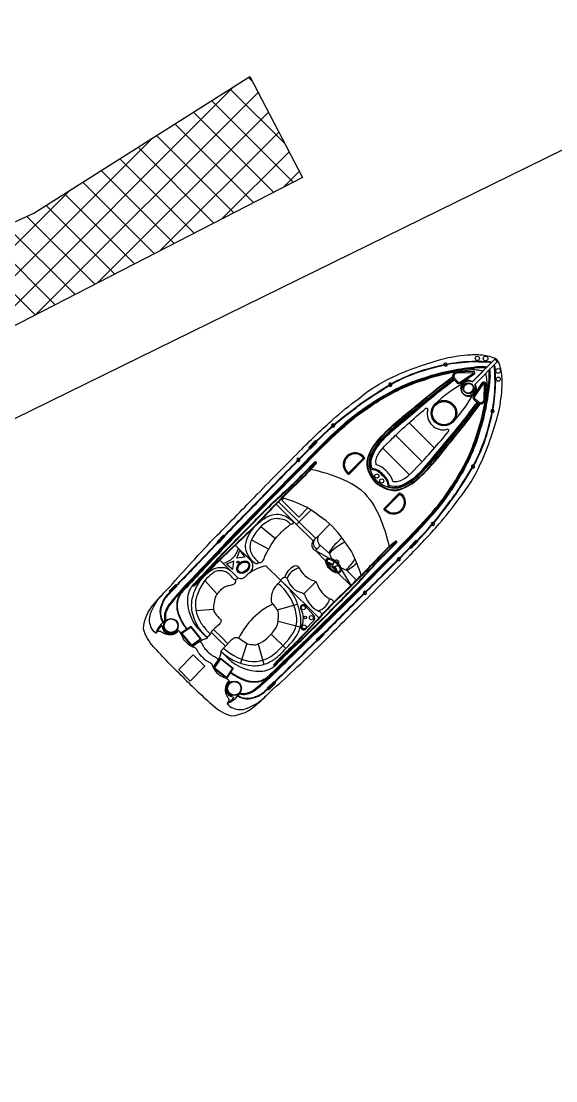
# Model space of a CAD drawing. Header units: metres. Extents: x 268124 to 271097, y 2138069 to 2140457.
# Drawn here: x 270573 to 270652.8, y 2138264.2 to 2138422.5 of the extents above; entities that cross this region are included whole.
import ezdxf

# ---------------------------------------------------------------- set-up
doc = ezdxf.new("R2010")
doc.units = ezdxf.units.M
doc.layers.add('PORT', color=5, linetype='Continuous')
doc.layers.add('village', color=3, linetype='Continuous')

msp = doc.modelspace()

# ---------------------------------------------------------------- linework, layer by layer
at = {"color": 32, "true_color": 0xcd6928}
for p, q in [((270632.82, 2138360.59), (270630.91, 2138362.49)), ((270630.9, 2138358.65), (270628.9, 2138360.63)), ((270632.82, 2138360.59), (270634.73, 2138358.7)), ((270628.98, 2138356.71), (270626.98, 2138358.7)), ((270630.9, 2138358.65), (270632.9, 2138356.68)), ((270628.98, 2138356.71), (270630.99, 2138354.73)), ((270614.12, 2138347.3), (270611.06, 2138350.33)), ((270614.49, 2138347.66), (270611.42, 2138350.69)), ((270608.78, 2138346.99), (270610.99, 2138345.2)), ((270607.4, 2138345.02), (270609.96, 2138343.63)), ((270617.68, 2138344.16), (270616.93, 2138343.4)), ((270616.93, 2138343.4), (270618.5, 2138341.84)), ((270616.93, 2138343.4), (270618.99, 2138342.28)), ((270619.55, 2138341.34), (270618.69, 2138341.73)), ((270619.48, 2138341.2), (270618.73, 2138341.55)), ((270618.86, 2138341.48), (270619.98, 2138340.38)), ((270619.68, 2138341), (270620.05, 2138340.22)), ((270619.82, 2138341.06), (270620.24, 2138340.19)), ((270620.34, 2138340.03), (270622.22, 2138338.16)), ((270620.76, 2138340.64), (270622.22, 2138338.16)), ((270600.41, 2138338.92), (270602.24, 2138336.89)), ((270612.36, 2138338.38), (270617.46, 2138333.34)), ((270615.21, 2138336.94), (270616.99, 2138338.73)), ((270611.21, 2138334.56), (270614.28, 2138335.38)), ((270599.1, 2138334.42), (270601.72, 2138334.66)), ((270611.38, 2138332.87), (270614.67, 2138332.02)), ((270594.33, 2138331.82), (270594.26, 2138331.79)), ((270601.38, 2138331.2), (270602.58, 2138330.02)), ((270601.72, 2138331.6), (270602.94, 2138330.39)), ((270610.34, 2138330.93), (270612.53, 2138328.79)), ((270603.5, 2138329.11), (270602.58, 2138330.02)), ((270603.86, 2138329.48), (270602.94, 2138330.39)), ((270606.67, 2138329.52), (270605.73, 2138326.56)), ((270608.36, 2138329.43), (270609.25, 2138326.4)), ((270604.47, 2138321.79), (270604.44, 2138321.71))]:
    msp.add_line(p, q, dxfattribs=at)
for points in [[(270597.13, 2138324.51, -0.01736), (270592.77, 2138329.03, -0.12634), (270591.26, 2138331.72, -0.172899), (270592.89, 2138335.48, -0.013884), (270595.19, 2138337.99, -0.008973), (270598.45, 2138341.61, -0.01509), (270602.26, 2138345.68, 0.002245), (270608.25, 2138351.82, -0.003342), (270614.94, 2138358.61, -0.016984), (270619.56, 2138363.01, -0.024546), (270623.3, 2138366.04, -0.067942), (270628.52, 2138369.34, -0.033948), (270632.48, 2138370.94, -0.022001), (270636.27, 2138372.12, -0.042872), (270640.12, 2138372.67, -0.059514), (270642.37, 2138372.54, -0.046364), (270643.45, 2138372.27, -0.104882), (270644.04, 2138371.93, -0.104882)], [(270597.13, 2138324.51, 0.01736), (270601.7, 2138320.2, 0.12634), (270604.41, 2138318.71, 0.172899), (270608.15, 2138320.39, 0.013884), (270610.64, 2138322.72, 0.008973), (270614.22, 2138326.02, 0.01509), (270618.24, 2138329.87, -0.002245), (270624.32, 2138335.93, 0.003342), (270631.03, 2138342.69, 0.016984), (270635.38, 2138347.36, 0.024546), (270638.37, 2138351.14, 0.067942), (270641.61, 2138356.39, 0.033948), (270643.17, 2138360.37, 0.022001), (270644.31, 2138364.17, 0.042872), (270644.82, 2138368.02, 0.059514), (270644.66, 2138370.27, 0.046364), (270644.38, 2138371.35, 0.104882), (270644.04, 2138371.93, 0.104882)], [(270599.19, 2138341.36, 0.006425), (270602.83, 2138345.14, 0.002217), (270608.81, 2138351.28, -0.003368), (270615.53, 2138358.14, -0.024633), (270619.86, 2138362.37, -0.015037), (270623, 2138364.84, -0.025439), (270624.82, 2138366.14, -0.013843), (270628.75, 2138368.6, -0.040266), (270632.76, 2138370.29, -0.016729), (270636.7, 2138371.32, -0.029739), (270640.82, 2138371.72, 0.01525), (270642.77, 2138371.66, -0.132389), (270643.12, 2138371.58, -0.028442), (270643.25, 2138371.52, -0.028442)], [(270599.24, 2138341.31, 0.006424), (270602.89, 2138345.09, 0.002217), (270608.87, 2138351.22, -0.003368), (270615.58, 2138358.09, -0.024633), (270619.91, 2138362.31, -0.015038), (270623.05, 2138364.78, -0.025461), (270624.86, 2138366.08, -0.013839), (270628.79, 2138368.54, -0.040238), (270632.79, 2138370.22, -0.016715), (270636.71, 2138371.25, -0.029693), (270640.82, 2138371.65, 0.015234), (270642.77, 2138371.58, -0.134036), (270643.09, 2138371.52, -0.024879), (270643.19, 2138371.46, -0.024879)], [(270613.91, 2138326.8, -0.006424), (270617.65, 2138330.49, -0.002217), (270623.71, 2138336.54, 0.003368), (270630.51, 2138343.33, 0.024633), (270634.68, 2138347.7, 0.015038), (270637.12, 2138350.87, 0.025461), (270638.39, 2138352.69, 0.013839), (270640.81, 2138356.65, 0.040238), (270642.44, 2138360.67, 0.016715), (270643.43, 2138364.6, 0.029693), (270643.78, 2138368.72, -0.015234), (270643.7, 2138370.67, 0.134036), (270643.63, 2138370.98, 0.024879), (270643.57, 2138371.08, 0.024879)], [(270613.96, 2138326.75, -0.006425), (270617.7, 2138330.43, -0.002217), (270623.77, 2138336.49, 0.003368), (270630.56, 2138343.27, 0.024633), (270634.74, 2138347.65, 0.015037), (270637.18, 2138350.82, 0.025439), (270638.45, 2138352.65, 0.013843), (270640.87, 2138356.61, 0.040266), (270642.52, 2138360.64, 0.016729), (270643.5, 2138364.59, 0.029739), (270643.86, 2138368.72, -0.01525), (270643.78, 2138370.67, 0.132389), (270643.7, 2138371.01, 0.028442), (270643.63, 2138371.14, 0.028442)], [(270620.78, 2138361.93, -0.031596), (270623.51, 2138364.18, -0.004928), (270625.45, 2138365.51, -0.02844), (270629, 2138367.56, -0.042875), (270632.82, 2138369.1, -0.035347), (270636.78, 2138370.22, -0.024093), (270640.56, 2138370.82, -0.079837), (270642.61, 2138370.87)], [(270620.83, 2138361.87, -0.031592), (270623.56, 2138364.11, -0.004926), (270625.49, 2138365.45, -0.028436), (270629.03, 2138367.49, -0.042895), (270632.85, 2138369.03, -0.035363), (270636.8, 2138370.15, -0.024111), (270640.57, 2138370.74, -0.077658), (270642.54, 2138370.8, -0.077658)], [(270620.89, 2138361.82, -0.031588), (270623.6, 2138364.05, -0.004924), (270625.53, 2138365.39, -0.028433), (270629.07, 2138367.42, -0.042917), (270632.87, 2138368.96, -0.035379), (270636.82, 2138370.07, -0.02413), (270640.58, 2138370.66, -0.075408), (270642.47, 2138370.73, -0.075408)], [(270620.99, 2138361.71, -0.031581), (270623.69, 2138363.93, -0.00492), (270625.62, 2138365.26, -0.028426), (270629.14, 2138367.29, -0.042959), (270632.92, 2138368.81, -0.035411), (270636.85, 2138369.92, -0.028829), (270640.01, 2138370.42, -0.092336), (270641.96, 2138370.22, -0.080328)], [(270634.18, 2138348.67, 0.031588), (270636.38, 2138351.41, 0.004924), (270637.69, 2138353.36, 0.028433), (270639.69, 2138356.92, 0.042917), (270641.18, 2138360.74, 0.035379), (270642.26, 2138364.69, 0.02413), (270642.81, 2138368.47, 0.075408), (270642.85, 2138370.36, 0.075408)], [(270634.23, 2138348.62, 0.031592), (270636.44, 2138351.37, 0.004926), (270637.76, 2138353.32, 0.028436), (270639.76, 2138356.88, 0.042895), (270641.25, 2138360.71, 0.035363), (270642.33, 2138364.68, 0.024111), (270642.88, 2138368.46, 0.077658), (270642.92, 2138370.43, 0.077658)], [(270634.29, 2138348.57, 0.031596), (270636.51, 2138351.33, 0.004928), (270637.82, 2138353.28, 0.02844), (270639.83, 2138356.85, 0.042875), (270641.33, 2138360.69, 0.035347), (270642.41, 2138364.66, 0.024093), (270642.96, 2138368.45, 0.079837), (270642.99, 2138370.49)], [(270637.57, 2138369.02), (270637.98, 2138368.55, 0.382221), (270638.64, 2138368.41), (270640.61, 2138369.75, 0.786544), (270640.56, 2138370.17), (270637.98, 2138370.08, 0.616464), (270637.57, 2138369.02, 3.844907)], [(270634.06, 2138348.78, 0.031581), (270636.25, 2138351.5, 0.00492), (270637.56, 2138353.44, 0.028426), (270639.55, 2138356.98, 0.042959), (270641.03, 2138360.78, 0.035411), (270642.1, 2138364.72, 0.028829), (270642.57, 2138367.89, 0.092336), (270642.35, 2138369.84, 0.080328)], [(270641.19, 2138365.44), (270640.72, 2138365.84, -0.382221), (270640.57, 2138366.5), (270641.89, 2138368.49, -0.786544), (270642.31, 2138368.44), (270642.25, 2138365.86, -0.616464), (270641.19, 2138365.44, -3.844907)], [(270620.78, 2138361.93), (270619.11, 2138360.4), (270617.23, 2138358.57), (270614.25, 2138355.51), (270610.12, 2138351.34), (270603.58, 2138344.58, -0.002601), (270600.07, 2138340.87, 0.004411), (270597.08, 2138337.71, 0.013009), (270595.13, 2138335.45, 0.113396), (270594.41, 2138333.92, 0.146005), (270594.49, 2138332.89, 1.595219)], [(270620.83, 2138361.87), (270619.17, 2138360.34), (270617.29, 2138358.51), (270614.3, 2138355.46), (270610.18, 2138351.29), (270603.64, 2138344.52, -0.002601), (270600.13, 2138340.81, 0.004411), (270597.14, 2138337.66, 0.013003), (270595.19, 2138335.4, 0.113337), (270594.48, 2138333.9, 0.144821), (270594.56, 2138332.93, 0.138987)], [(270620.89, 2138361.82), (270619.22, 2138360.28), (270617.34, 2138358.46), (270614.36, 2138355.41), (270610.23, 2138351.23), (270603.69, 2138344.47, -0.002601), (270600.18, 2138340.76, 0.00441), (270597.19, 2138337.61, 0.012997), (270595.25, 2138335.36, 0.113276), (270594.56, 2138333.89, 0.142458), (270594.62, 2138332.97, 0.142458)], [(270620.99, 2138361.7), (270619.32, 2138360.17), (270617.45, 2138358.35), (270614.47, 2138355.3), (270610.34, 2138351.13), (270603.8, 2138344.37, -0.002601), (270600.29, 2138340.65, 0.00441), (270597.31, 2138337.51, 0.002867), (270596.87, 2138337.02, 0.002867)], [(270621.93, 2138354.79), (270624.31, 2138357.19, 0.483063), (270621.63, 2138357.51, 0.50024), (270621.93, 2138354.79, 0.418424)], [(270600.81, 2138330.33), (270599.82, 2138331.31, -0.202722), (270597.86, 2138336.11, -0.178768), (270598.81, 2138338.45, 0.010028), (270602.09, 2138341.92, -0.005356), (270607.59, 2138347.56, -0.016605), (270612.14, 2138352.02, 0.018921), (270616.84, 2138356.67, -0.925873), (270617.05, 2138356.51, -0.041202), (270616.31, 2138355.6, -0.024461), (270613.65, 2138352.9, 0.012888), (270608.54, 2138347.68, -0.019359), (270605.48, 2138344.7, 0.002375), (270601.93, 2138341.25, -0.006386), (270599.74, 2138339, -0.013656), (270598.84, 2138338.11, -0.862706), (270598.65, 2138338.26, 0.648089)], [(270598.71, 2138338.22, -0.016488), (270598.87, 2138338.4, 0.010023), (270602.15, 2138341.86, -0.005356), (270607.64, 2138347.51, -0.016607), (270612.19, 2138351.97, 0.018921), (270616.9, 2138356.61, 0.01143), (270616.9, 2138356.62, -0.913283), (270616.99, 2138356.56, -0.041174), (270616.25, 2138355.65, -0.024478), (270613.59, 2138352.96, 0.012889), (270608.49, 2138347.73, -0.019362), (270605.43, 2138344.75, 0.002377), (270601.88, 2138341.31, -0.006391), (270599.68, 2138339.05, -0.013664), (270598.79, 2138338.17, 0.000701), (270598.79, 2138338.17, -0.819976), (270598.71, 2138338.22, -0.819976)], [(270624.28, 2138351.96, 0.096403), (270620.12, 2138354.39, 0.040538), (270616.24, 2138355.53, 1.92312)], [(270619.45, 2138347.07, 0.033687), (270615.58, 2138349.89, 0.051879), (270612, 2138351.27, 1.92312)], [(270624.28, 2138351.96, -0.096403), (270626.76, 2138347.83, -0.040538), (270627.94, 2138343.96, -1.92312)], [(270627.14, 2138349.64), (270629.51, 2138352.04, -0.483063), (270629.86, 2138349.37, -0.50024), (270627.14, 2138349.64, -0.418424)], [(270634.29, 2138348.57), (270632.77, 2138346.89), (270630.97, 2138344.98), (270627.95, 2138341.96), (270623.82, 2138337.79), (270617.13, 2138331.18, 0.002601), (270613.46, 2138327.63, -0.004411), (270610.34, 2138324.6, -0.013009), (270608.09, 2138322.62, -0.113396), (270606.57, 2138321.89, -0.146005), (270605.54, 2138321.96, -1.595219)], [(270634.23, 2138348.62), (270632.72, 2138346.94), (270630.91, 2138345.04), (270627.89, 2138342.02), (270623.77, 2138337.85), (270617.07, 2138331.24, 0.002601), (270613.4, 2138327.68, -0.004411), (270610.28, 2138324.66, -0.013003), (270608.05, 2138322.68, -0.113337), (270606.55, 2138321.96, -0.144821), (270605.58, 2138322.03, -0.138987)], [(270634.18, 2138348.67), (270632.66, 2138346.99), (270630.86, 2138345.09), (270627.84, 2138342.07), (270623.71, 2138337.9), (270617.02, 2138331.29, 0.002601), (270613.35, 2138327.74, -0.00441), (270610.23, 2138324.72, -0.012997), (270608, 2138322.74, -0.113276), (270606.54, 2138322.04, -0.142458), (270605.62, 2138322.09, -0.142458)], [(270634.06, 2138348.78), (270632.55, 2138347.09), (270630.75, 2138345.2), (270627.73, 2138342.18), (270623.6, 2138338.01), (270616.91, 2138331.4, 0.002601), (270613.24, 2138327.85, -0.00441), (270610.13, 2138324.83, -0.002867), (270609.64, 2138324.38, -0.002867)], [(270619.1, 2138347.34), (270617.54, 2138345.76, 0.462925), (270617.68, 2138344.16), (270619.03, 2138342.97)], [(270619.45, 2138347.07, -0.033687), (270622.31, 2138343.23, -0.051879), (270623.73, 2138339.67, -1.92312)], [(270602.81, 2138328.35), (270603.9, 2138327.28, 0.202722), (270608.73, 2138325.37, 0.178768), (270611.05, 2138326.34, -0.010028), (270614.48, 2138329.66, 0.005356), (270620.07, 2138335.22, 0.016605), (270624.48, 2138339.82, -0.018921), (270629.07, 2138344.58, 0.925873), (270628.92, 2138344.78, 0.041202), (270628.01, 2138344.03, 0.024461), (270625.34, 2138341.34, -0.012888), (270620.17, 2138336.17, 0.019359), (270617.23, 2138333.08, -0.002375), (270613.82, 2138329.49, 0.006386), (270611.59, 2138327.27, 0.013656), (270610.71, 2138326.37, 0.862706), (270610.87, 2138326.18, -0.648089)], [(270610.82, 2138326.24, 0.016488), (270611, 2138326.4, -0.010023), (270614.43, 2138329.72, 0.005356), (270620.01, 2138335.27, 0.016607), (270624.42, 2138339.87, -0.018921), (270629.02, 2138344.63, -0.01143), (270629.02, 2138344.63, 0.913283), (270628.96, 2138344.72, 0.041174), (270628.06, 2138343.97, 0.024478), (270625.4, 2138341.28, -0.012889), (270620.23, 2138336.12, 0.019362), (270617.28, 2138333.03, -0.002377), (270613.88, 2138329.44, 0.006391), (270611.64, 2138327.22, 0.013664), (270610.77, 2138326.31, -0.000701), (270610.77, 2138326.31, 0.819976), (270610.82, 2138326.24, 0.819976)], [(270616.86, 2138345.08), (270616.62, 2138344.83, 0.516839), (270616.93, 2138343.4, 0.282905)], [(270617.54, 2138345.76), (270616.86, 2138345.08, 0.545737), (270617.18, 2138343.65, 0.282905)], [(270604.97, 2138344.21), (270607.3, 2138341.91, -0.406088), (270606.97, 2138339.95)], [(270611.77, 2138338.92), (270609.55, 2138341.11, 0.158322), (270606.44, 2138339.47, -0.417676), (270605.28, 2138339.39), (270602.67, 2138341.97)], [(270599.19, 2138341.36, -0.002942), (270596.54, 2138338.61, 0.002013), (270594.87, 2138336.84, 0.130442), (270593.96, 2138335.31, 0.261246), (270594.18, 2138332.66, 0.209197)], [(270599.24, 2138341.31, -0.002941), (270596.6, 2138338.56, 0.002014), (270594.93, 2138336.79, 0.130992), (270594.03, 2138335.28, 0.261832), (270594.25, 2138332.7, 0.261832)], [(270612.35, 2138339.42, -0.164009), (270613.77, 2138341.14, -0.407559), (270614.49, 2138340.85, 0.20466), (270616.63, 2138338.91, -0.28657), (270617.19, 2138338.39, 0.198759), (270619.17, 2138336.15, -0.45148), (270619.6, 2138335.54, -1.463971)], [(270597.78, 2138331.65, -0.043334), (270596.85, 2138333.2, -0.18333), (270596.45, 2138336.09, -0.123985), (270597.58, 2138337.92, 0.015377), (270598.57, 2138339.08)], [(270602.81, 2138328.35), (270603.21, 2138328.82), (270604.51, 2138330.14, -0.448043), (270605.74, 2138330.16, 0.025561), (270606.52, 2138329.61, 0.15676), (270607.59, 2138329.34, 0.144288), (270608.4, 2138329.45, 0.079427), (270609.71, 2138330.29, 0.054179), (270610.87, 2138331.59, 0.127294), (270611.38, 2138332.9, -0.025195), (270611.44, 2138333.86, 0.112656), (270611.21, 2138334.57, 0.061652), (270610.65, 2138335.32, -0.222278), (270610.37, 2138336.03, -0.049109), (270610.43, 2138336.77, -0.09997), (270610.66, 2138337.52, -0.045992), (270611.36, 2138338.46), (270611.77, 2138338.92)], [(270611.77, 2138338.92, -0.291269), (270612.37, 2138339.42, -0.299867), (270612.77, 2138339.12, 0.273478), (270614.86, 2138337.12, -0.28657), (270615.42, 2138336.6, 0.198759), (270617.4, 2138334.35, -0.45148), (270617.82, 2138333.74, -1.463971)], [(270593.11, 2138331.08, -0.164393), (270592.37, 2138332.02, -0.188684), (270592.31, 2138333.93, -0.10758), (270594.15, 2138336.9)], [(270597.72, 2138331.61, -0.043195), (270596.78, 2138333.17, -0.183415), (270596.38, 2138336.11, -0.094511), (270597.18, 2138337.59)], [(270604.27, 2138325.24, 0.043334), (270605.83, 2138324.32, 0.18333), (270608.72, 2138323.96, 0.123985), (270610.54, 2138325.11, -0.015377), (270611.68, 2138326.11)], [(270613.96, 2138326.75, 0.002942), (270611.24, 2138324.08, -0.002013), (270609.49, 2138322.38, -0.130442), (270607.97, 2138321.46, -0.261246), (270605.31, 2138321.65, -0.209197)], [(270613.91, 2138326.81, 0.002941), (270611.18, 2138324.13, -0.002014), (270609.44, 2138322.44, -0.130992), (270607.94, 2138321.53, -0.261832), (270605.35, 2138321.72, -0.261832)], [(270604.23, 2138325.17, 0.043195), (270605.79, 2138324.25, 0.183415), (270608.74, 2138323.88, 0.094511), (270610.21, 2138324.7)], [(270603.74, 2138320.56, 0.164393), (270604.7, 2138319.83, 0.188684), (270606.6, 2138319.79, 0.10758), (270609.55, 2138321.67)]]:
    msp.add_lwpolyline(points, format="xyb", dxfattribs=at)
for points in [[(270643.68, 2138371.96), (270640.36, 2138368.6)], [(270640.39, 2138368.63), (270643.68, 2138371.96)], [(270644.07, 2138371.58), (270640.74, 2138368.22)], [(270640.77, 2138368.25), (270644.07, 2138371.58)], [(270617.06, 2138359.73), (270616.97, 2138359.83), (270615.94, 2138358.79), (270616.04, 2138358.69)], [(270616.09, 2138358.63), (270616.16, 2138358.56), (270617.19, 2138359.6), (270617.11, 2138359.68)], [(270612.19, 2138351.22), (270611.91, 2138350.93), (270614.46, 2138348.41), (270615.79, 2138349.76)], [(270616.62, 2138344.83), (270614.12, 2138347.3), (270616.26, 2138349.45)], [(270616.98, 2138345.2), (270614.49, 2138347.66)], [(270603.3, 2138345.62), (270603.23, 2138345.69), (270602.25, 2138344.7), (270602.33, 2138344.62)], [(270602.39, 2138344.56), (270602.44, 2138344.51), (270603.43, 2138345.5), (270603.36, 2138345.57)], [(270631.04, 2138343.85), (270630.97, 2138343.92), (270632, 2138344.96), (270632.08, 2138344.88)], [(270632.14, 2138344.82), (270632.23, 2138344.73), (270631.2, 2138343.69), (270631.1, 2138343.79)], [(270621.55, 2138340.51), (270623.06, 2138338.99)], [(270596.18, 2138338.23), (270596.08, 2138338.33), (270595.09, 2138337.32), (270595.21, 2138337.2)], [(270595.26, 2138337.15), (270595.3, 2138337.11), (270596.29, 2138338.12), (270596.24, 2138338.18)], [(270617.12, 2138329.99), (270617.07, 2138330.04), (270618.05, 2138331.03), (270618.12, 2138330.97)], [(270618.18, 2138330.91), (270618.25, 2138330.84), (270617.26, 2138329.85), (270617.18, 2138329.93)], [(270609.79, 2138322.78), (270609.75, 2138322.82), (270610.75, 2138323.82), (270610.81, 2138323.76)], [(270610.86, 2138323.71), (270610.96, 2138323.61), (270609.96, 2138322.61), (270609.85, 2138322.73)]]:
    msp.add_lwpolyline(points, dxfattribs=at)
for points in [[(270637.72, 2138369.15), (270638.13, 2138368.67, 0.383069), (270638.54, 2138368.57), (270640.53, 2138369.93, 0.853636), (270640.55, 2138369.98), (270638, 2138369.89, 0.613527)], [(270641.32, 2138365.58), (270640.84, 2138365.99, -0.383069), (270640.73, 2138366.4), (270642.07, 2138368.41, -0.853636), (270642.12, 2138368.42), (270642.06, 2138365.87, -0.613527)], [(270621.91, 2138354.99), (270624.11, 2138357.21, 0.460147), (270621.74, 2138357.4, 0.47706)], [(270627.34, 2138349.62), (270629.53, 2138351.85, -0.460147), (270629.75, 2138349.48, -0.47706)], [(270615.33, 2138335.21, 0.917705), (270614.78, 2138334.64, -0.209704), (270614.84, 2138332.03, 0.850912), (270615.39, 2138331.63), (270616.68, 2138332.94, 0.435659), (270616.7, 2138333.69)]]:
    msp.add_lwpolyline(points, format="xyb", close=True, dxfattribs=at)
for points in [[(270605.19, 2138342.26), (270605.64, 2138343.39), (270606.39, 2138342.43)], [(270604.77, 2138341.84), (270603.64, 2138341.37), (270604.61, 2138340.63)], [(270598.4, 2138329.16), (270599.88, 2138330.19), (270598.37, 2138332.04), (270596.84, 2138331.05)], [(270598.42, 2138329.27), (270599.77, 2138330.2), (270598.36, 2138331.93), (270596.96, 2138331.03)], [(270596.52, 2138325.61), (270598.7, 2138327.81), (270600.41, 2138326.11), (270598.23, 2138323.91)], [(270601.77, 2138325.83), (270602.78, 2138327.32), (270604.64, 2138325.83), (270603.67, 2138324.29)], [(270601.87, 2138325.85), (270602.8, 2138327.21), (270604.54, 2138325.82), (270603.65, 2138324.41)]]:
    msp.add_lwpolyline(points, close=True, dxfattribs=at)
for centre, radius in [((270641.11, 2138372.11), 0.313), ((270642.34, 2138372.1), 0.349), ((270644.22, 2138370.24), 0.349), ((270639.74, 2138367.7), 0.771), ((270644.24, 2138369.01), 0.313), ((270639.85, 2138367.59), 0.771), ((270636.13, 2138363.94), 1.9), ((270636.13, 2138363.94), 1.9), ((270636.13, 2138363.94), 1.74), ((270636.13, 2138363.94), 1.74), ((270626.1, 2138354.54), 0.305), ((270626.84, 2138353.8), 0.305), ((270605.37, 2138341.67), 0.163), ((270615.12, 2138334.87), 0.304), ((270615.41, 2138333.41), 0.197), ((270616.33, 2138333.37), 0.304), ((270595.36, 2138332.17), 1.09), ((270595.36, 2138332.17), 1.01), ((270615.25, 2138331.99), 0.304), ((270604.81, 2138322.82), 1.09), ((270604.81, 2138322.82), 1.01)]:
    msp.add_circle(centre, radius, dxfattribs=at)
for centre, radius, start, end in [((270643.62, 2138371.51), 0.456, 9.223, 81.4082), ((270643.62, 2138371.51), 0.456, 9.223, 81.4082), ((270636.36, 2138371.19), 0.237, 25.546, 180.6881), ((270636.36, 2138371.19), 0.237, 199.3258, 6.9083), ((270639.74, 2138367.7), 1.13, 55.1996, 27.6491), ((270639.85, 2138367.59), 1.13, 62.9821, 35.4316), ((270628.1, 2138368.19), 0.237, 36.9315, 205.0271), ((270628.1, 2138368.19), 0.237, 223.6622, 18.2964), ((270648.7, 2138350.71), 20.14, 118.643, 133.7138), ((270622.76, 2138376.36), 20.14, 316.9174, 331.9882), ((270633.51, 2138364.45), 0.202, 344.5102, 130.978), ((270635.91, 2138363.82), 2.28, 165.2548, 227.056), ((270643.38, 2138364.25), 0.237, 83.7229, 251.3054), ((270643.38, 2138364.25), 0.237, 269.9431, 65.0852), ((270619.58, 2138362.09), 0.237, 46.6352, 217.0418), ((270619.58, 2138362.09), 0.237, 235.7006, 27.9763), ((270636.01, 2138363.72), 2.28, 223.5753, 285.3764), ((270636.67, 2138361.32), 0.202, 319.6533, 106.121), ((270614.39, 2138356.96), 0.237, 50.3457, 220.4448), ((270614.39, 2138356.96), 0.237, 239.105, 31.6855), ((270625.31, 2138353.41), 2.89, 39.5891, 76.1915), ((270640.47, 2138355.96), 0.237, 72.3348, 226.969), ((270640.47, 2138355.96), 0.237, 245.6041, 53.6998), ((270625.2, 2138353.35), 2.15, 36.6041, 87.8112), ((270625.2, 2138353.35), 2.3, 36.6041, 84.3538), ((270625.66, 2138352.89), 2.15, 2.82, 54.0271), ((270625.66, 2138352.89), 2.3, 6.2774, 54.0271), ((270625.72, 2138353), 2.89, 14.4397, 51.0421), ((270634.47, 2138347.37), 0.237, 62.6549, 214.9306), ((270634.47, 2138347.37), 0.237, 233.5895, 43.996), ((270602.44, 2138344.56), 3.12, 282.7842, 344.6716), ((270622.44, 2138343.95), 3.55, 195.9406, 209.2916), ((270620.72, 2138340.98), 1.24, 140.9181, 166.911), ((270622.44, 2138343.95), 3.55, 215.2647, 219.5046), ((270620.72, 2138340.98), 1.24, 131.431, 131.7004), ((270620.1, 2138341.62), 0.347, 326.1179, 124.4635), ((270629.39, 2138342.12), 0.237, 58.9457, 211.5262), ((270629.39, 2138342.12), 0.237, 230.1864, 40.2855), ((270614.85, 2138338.56), 2.24, 98.5156, 162.7198), ((270619.63, 2138341.15), 0.166, 135.3156, 315.3156), ((270619.46, 2138342.24), 1.24, 283.7202, 311.3603), ((270622.44, 2138343.95), 3.55, 230.2181, 236.5574), ((270619.46, 2138342.24), 1.24, 318.9309, 319.2002), ((270622.44, 2138343.95), 3.55, 240.7498, 255.5056), ((270624.33, 2138337.08), 0.237, 56.5376, 212.7867), ((270624.33, 2138337.08), 0.237, 231.4109, 37.9134), ((270615.5, 2138325.39), 11.17, 116.2151, 153.6877), ((270616.84, 2138336.6), 2.24, 281.9401, 350.0875), ((270596.45, 2138329.97), 3.52, 121.3113, 161.6469), ((270596.18, 2138329.35), 3.52, 127.441, 150.6735), ((270595.36, 2138332.17), 1.32, 181.0882, 325.9898), ((270595.36, 2138332.17), 1.17, 199.0399, 325.9898), ((270604.81, 2138322.82), 1.32, 124.6414, 269.543), ((270604.81, 2138322.82), 1.17, 124.6414, 251.5913), ((270602.6, 2138323.89), 3.52, 288.9843, 329.3199), ((270601.99, 2138323.61), 3.52, 299.9577, 323.1902)]:
    msp.add_arc(centre, radius, start, end, dxfattribs=at)
for start_param, end_param in [(0.830012, 1.576846), (4.712389, 5.232342)]:
    msp.add_ellipse((270620.3, 2138341.75), major_axis=(2.91, 2.95), ratio=0.425319, start_param=start_param, end_param=end_param, dxfattribs=at)
for centre, major_axis, ratio in [((270606.15, 2138340.92), (0.797, 0.737), 0.758117), ((270619.63, 2138341.15), (1, -0.99), 0.533092)]:
    msp.add_ellipse(centre, major_axis=major_axis, ratio=ratio, dxfattribs=at)
for points, knots in [([(270625.9, 2138353.59), (270625.04, 2138354.59), (270624.39, 2138355.9), (270625.12, 2138358.5), (270625.99, 2138359.6), (270628.68, 2138362.48), (270630.74, 2138363.98), (270634.24, 2138366.95), (270635.79, 2138368.15), (270637.41, 2138369.38)], [0, 0, 0, 0, 0.0462196, 0.0462196, 0.0924392, 0.0924392, 0.1947325, 0.1947325, 0.2709084, 0.2709084, 0.2709084, 0.2709084]), ([(270625.96, 2138353.64), (270625.08, 2138354.67), (270624.46, 2138356.02), (270625.29, 2138358.65), (270626.21, 2138359.75), (270628.95, 2138362.6), (270631, 2138364.12), (270634.43, 2138367), (270635.89, 2138368.13), (270637.43, 2138369.3)], [0, 0, 0, 0, 0.0480884, 0.0480884, 0.0961768, 0.0961768, 0.1985377, 0.1985377, 0.2704106, 0.2704106, 0.2704106, 0.2704106]), ([(270626.13, 2138353.79), (270625.23, 2138354.85), (270624.69, 2138356.17), (270625.64, 2138358.79), (270626.62, 2138359.87), (270629.45, 2138362.73), (270631.55, 2138364.3), (270634.89, 2138367.06), (270636.21, 2138368.08), (270637.52, 2138369.08)], [0, 0, 0, 0, 0.0508337, 0.0508337, 0.1016674, 0.1016674, 0.2060328, 0.2060328, 0.2709084, 0.2709084, 0.2709084, 0.2709084]), ([(270625.28, 2138355.5), (270625.18, 2138355.77), (270624.9, 2138356.98), (270626.42, 2138359.91), (270629.98, 2138362.75), (270633.77, 2138366.13), (270636.47, 2138368.18), (270637.57, 2138369.02)], [0.0234044, 0.0234044, 0.0234044, 0.0234044, 0.0350942, 0.0739111, 0.138251, 0.2165713, 0.2709084, 0.2709084, 0.2709084, 0.2709084]), ([(270625.43, 2138355.64), (270625.26, 2138356.15), (270625.21, 2138356.67), (270625.67, 2138358.32), (270626.51, 2138359.4), (270628.18, 2138361.14), (270629.11, 2138361.88), (270631.88, 2138364.22), (270633.71, 2138365.84), (270636.3, 2138367.86), (270636.98, 2138368.38), (270637.66, 2138368.9)], [0.0248254, 0.0248254, 0.0248254, 0.0248254, 0.0474598, 0.0474598, 0.0949196, 0.0949196, 0.1423794, 0.1423794, 0.237299, 0.237299, 0.2709084, 0.2709084, 0.2709084, 0.2709084]), ([(270625.9, 2138353.59), (270626.91, 2138352.75), (270628.22, 2138352.11), (270630.81, 2138352.87), (270631.91, 2138353.75), (270634.75, 2138356.47), (270636.23, 2138358.55), (270639.16, 2138362.08), (270640.34, 2138363.64), (270641.56, 2138365.28)], [0, 0, 0, 0, 0.0462196, 0.0462196, 0.0924392, 0.0924392, 0.1947325, 0.1947325, 0.2709084, 0.2709084, 0.2709084, 0.2709084]), ([(270625.95, 2138353.65), (270626.99, 2138352.78), (270628.34, 2138352.19), (270630.96, 2138353.04), (270632.05, 2138353.97), (270634.87, 2138356.74), (270636.37, 2138358.81), (270639.21, 2138362.27), (270640.32, 2138363.75), (270641.47, 2138365.3)], [0, 0, 0, 0, 0.0480884, 0.0480884, 0.0961768, 0.0961768, 0.1985377, 0.1985377, 0.2704106, 0.2704106, 0.2704106, 0.2704106]), ([(270626.09, 2138353.83), (270627.16, 2138352.94), (270628.49, 2138352.42), (270631.09, 2138353.4), (270632.17, 2138354.39), (270634.99, 2138357.25), (270636.54, 2138359.36), (270639.27, 2138362.73), (270640.27, 2138364.06), (270641.26, 2138365.39)], [0, 0, 0, 0, 0.0508337, 0.0508337, 0.1016674, 0.1016674, 0.2060328, 0.2060328, 0.2709084, 0.2709084, 0.2709084, 0.2709084]), ([(270627.81, 2138353), (270628.08, 2138352.9), (270629.29, 2138352.63), (270632.21, 2138354.19), (270635.01, 2138357.78), (270638.34, 2138361.6), (270640.37, 2138364.32), (270641.2, 2138365.44)], [0.0234044, 0.0234044, 0.0234044, 0.0234044, 0.0350942, 0.0739111, 0.138251, 0.2165713, 0.2709084, 0.2709084, 0.2709084, 0.2709084]), ([(270627.95, 2138353.15), (270628.46, 2138352.99), (270628.98, 2138352.94), (270630.62, 2138353.41), (270631.7, 2138354.27), (270633.42, 2138355.96), (270634.15, 2138356.9), (270636.46, 2138359.69), (270638.06, 2138361.54), (270640.05, 2138364.15), (270640.56, 2138364.84), (270641.07, 2138365.53)], [0.0248254, 0.0248254, 0.0248254, 0.0248254, 0.0474598, 0.0474598, 0.0949196, 0.0949196, 0.1423794, 0.1423794, 0.237299, 0.237299, 0.2709084, 0.2709084, 0.2709084, 0.2709084]), ([(270626, 2138356.22), (270625.67, 2138357.79), (270627.61, 2138359.32), (270629.33, 2138361.09), (270631.75, 2138363.23), (270633.38, 2138364.61)], [0.0313661, 0.0313661, 0.0313661, 0.0313661, 0.1084744, 0.1084744, 0.1920729, 0.1920729, 0.1920729, 0.1920729]), ([(270628.52, 2138353.73), (270630.09, 2138353.41), (270631.61, 2138355.37), (270633.35, 2138357.11), (270635.46, 2138359.56), (270636.83, 2138361.2)], [0.0313661, 0.0313661, 0.0313661, 0.0313661, 0.1084744, 0.1084744, 0.1920729, 0.1920729, 0.1920729, 0.1920729]), ([(270606.83, 2138341.56), (270606.59, 2138341.82), (270605.94, 2138341.72), (270605.22, 2138340.87), (270605.28, 2138340.31), (270606.01, 2138340.02), (270606.68, 2138340.35), (270607.02, 2138341.11), (270606.98, 2138341.4), (270606.83, 2138341.56)], [0, 0, 0, 0, 1.743273, 1.743273, 3.486547, 3.486547, 5.22982, 5.22982, 6.283185, 6.283185, 6.283185, 6.283185]), ([(270620.53, 2138340.26), (270620.64, 2138340.38), (270620.65, 2138340.67), (270620.11, 2138341.7), (270619.08, 2138342.24), (270618.51, 2138341.91), (270618.78, 2138341.03), (270619.91, 2138340.17), (270620.38, 2138340.12), (270620.53, 2138340.26)], [0, 0, 0, 0, 1.031451, 1.031451, 2.992455, 2.992455, 4.95346, 4.95346, 6.283185, 6.283185, 6.283185, 6.283185]), ([(270603.21, 2138328.82), (270604.55, 2138327.68), (270605.99, 2138326.9), (270609.09, 2138326.72), (270610.49, 2138327.53), (270612.84, 2138330), (270614.09, 2138331.28), (270614.22, 2138334.25), (270613.58, 2138336), (270612.23, 2138337.68), (270611.82, 2138338.06), (270611.36, 2138338.46)], [0, 0, 0, 0, 0.0684102, 0.0684102, 0.1368204, 0.1368204, 0.2052306, 0.2052306, 0.2736407, 0.2736407, 0.2974604, 0.2974604, 0.2974604, 0.2974604]), ([(270600.87, 2138328.29), (270600.72, 2138328.44), (270600.46, 2138328.7), (270600.16, 2138329.15), (270600, 2138329.61), (270599.71, 2138329.72), (270599.6, 2138329.76)], [0, 0, 0, 0, 0.00840925, 0.01405459, 0.02148076, 0.02583256, 0.02583256, 0.02583256, 0.02583256]), ([(270600.87, 2138328.29), (270601.02, 2138328.14), (270601.29, 2138327.89), (270601.74, 2138327.59), (270602.2, 2138327.43), (270602.31, 2138327.15), (270602.35, 2138327.04)], [0, 0, 0, 0, 0.00840925, 0.01405459, 0.02148076, 0.02583256, 0.02583256, 0.02583256, 0.02583256])]:
    msp.add_open_spline(points, degree=3, knots=knots, dxfattribs=at)
for points in [[(270612.83, 2138347.68), (270613.06, 2138347.48), (270613.38, 2138347.28), (270613.61, 2138347.54), (270613.23, 2138348.03), (270612.19, 2138348.65), (270610.72, 2138348.81), (270609.26, 2138348.15), (270608.11, 2138347.23), (270607.05, 2138345.82), (270606.51, 2138344.2), (270606.67, 2138343.1), (270607.46, 2138341.9), (270607.93, 2138341.48), (270608.22, 2138341.42), (270608.34, 2138341.72), (270608.13, 2138341.98), (270607.42, 2138342.87), (270607.17, 2138343.68), (270607.25, 2138344.59), (270607.58, 2138345.4), (270608.2, 2138346.31), (270608.89, 2138347.09), (270609.68, 2138347.66), (270610.58, 2138348.11), (270611.58, 2138348.14), (270612.55, 2138347.87), (270612.83, 2138347.68)], [(270608.33, 2138341.58), (270608.72, 2138341.64), (270609.08, 2138341.86), (270609.4, 2138342.55), (270609.66, 2138343.1), (270610.14, 2138343.93), (270610.94, 2138345.14), (270611.43, 2138345.72), (270611.97, 2138346.31), (270612.43, 2138346.71), (270612.89, 2138347.04), (270613.2, 2138347.35)], [(270604.97, 2138339.01), (270604.97, 2138338.61), (270604.55, 2138338.27), (270603.87, 2138338.12), (270603.19, 2138337.81), (270602.39, 2138337.08), (270601.98, 2138336.42), (270601.76, 2138335.4), (270601.72, 2138334.62), (270602.14, 2138333.76), (270602.58, 2138333.3), (270602.85, 2138332.95), (270602.74, 2138332.61), (270602.23, 2138332.07), (270601.26, 2138331.03), (270600.8, 2138330.49), (270600.2, 2138331), (270599.31, 2138332.2), (270598.83, 2138333.26), (270598.49, 2138334.53), (270598.5, 2138335.9), (270598.8, 2138337.09), (270599.28, 2138338.14), (270599.89, 2138339.1), (270600.72, 2138339.97), (270601.72, 2138340.67), (270602.39, 2138340.86), (270603.08, 2138340.88), (270604.05, 2138340.57), (270604.5, 2138340.16), (270605.03, 2138339.64), (270605.24, 2138339.26), (270604.97, 2138339.01), (270604.67, 2138339.22), (270604.11, 2138339.81), (270603.54, 2138340.22), (270602.82, 2138340.38), (270602.16, 2138340.32), (270601.49, 2138339.94), (270600.46, 2138338.97), (270599.81, 2138337.97), (270599.35, 2138336.97), (270599.07, 2138336.06), (270599.02, 2138335.38), (270599.08, 2138334.53), (270599.36, 2138333.56), (270599.67, 2138332.89), (270600.14, 2138332.17), (270600.58, 2138331.62), (270600.91, 2138331.24), (270601.14, 2138330.95), (270601.07, 2138330.72)], [(270602.81, 2138328.35), (270604.2, 2138327.28), (270606.07, 2138326.46), (270607.74, 2138326.19), (270609.67, 2138326.54), (270611.09, 2138327.38), (270612.69, 2138328.96), (270614.19, 2138330.79), (270614.76, 2138332.6), (270614.49, 2138334.69), (270613.86, 2138336.37), (270612.78, 2138337.95), (270611.77, 2138338.92)], [(270595.44, 2138330.85), (270594.95, 2138330.83), (270594.14, 2138331.1), (270593.72, 2138331.32), (270593.35, 2138331.26), (270593.11, 2138331.08)], [(270600.06, 2138327.47), (270599.62, 2138327.95), (270599.39, 2138328.31), (270599.09, 2138328.79), (270598.64, 2138328.99), (270597.77, 2138329.55), (270597.12, 2138330.42), (270596.89, 2138330.97), (270596.68, 2138331.25), (270596.26, 2138331.56)], [(270600.81, 2138330.33), (270600.29, 2138330.12), (270599.64, 2138329.78), (270598.55, 2138329.03)], [(270600.06, 2138327.47), (270600.54, 2138327.04), (270600.91, 2138326.81), (270601.39, 2138326.51), (270601.6, 2138326.06), (270602.16, 2138325.2), (270603.04, 2138324.56), (270603.59, 2138324.34), (270603.88, 2138324.13), (270604.19, 2138323.72)], [(270602.81, 2138328.35), (270602.71, 2138327.73), (270602.38, 2138327.07), (270601.63, 2138325.97)], [(270603.49, 2138322.89), (270603.48, 2138322.4), (270603.76, 2138321.59), (270603.98, 2138321.17), (270603.92, 2138320.8), (270603.74, 2138320.56)]]:
    msp.add_spline(points, degree=3, dxfattribs=at)
for points in [[(270620.9, 2138345.25), (270620.19, 2138344.72), (270619.48, 2138344), (270618.92, 2138343.08)], [(270623.09, 2138341.55), (270622.68, 2138341.13), (270622.2, 2138340.73), (270621.65, 2138340.38)]]:
    msp.add_open_spline(points, degree=3, dxfattribs=at)
at = {"layer": 'PORT'}
for p, q in [((270574.89, 2138393.8), (270607.16, 2138414.22)), ((270607.16, 2138414.22), (270614.98, 2138399.15)), ((270614.98, 2138399.15), (270567.17, 2138374.5)), ((270513.16, 2138365.89), (270574.89, 2138393.8))]:
    msp.add_line(p, q, dxfattribs=at)
at = {"layer": 'PORT', "linetype": 'Continuous'}
for p, q in [((270607.51, 2138413.55), (270606.96, 2138414.1)), ((270566.13, 2138374.09), (270604.71, 2138412.67)), ((270575.14, 2138378.61), (270608.39, 2138411.86)), ((270612.35, 2138404.22), (270604.21, 2138412.36)), ((270613.62, 2138398.45), (270601.46, 2138410.62)), ((270584.41, 2138383.39), (270609.92, 2138408.9)), ((270610.66, 2138396.93), (270598.71, 2138408.88)), ((270607.7, 2138395.4), (270595.96, 2138407.14)), ((270558.72, 2138371.17), (270592.49, 2138404.94)), ((270604.74, 2138393.87), (270593.21, 2138405.4)), ((270593.68, 2138388.17), (270611.45, 2138405.94)), ((270601.77, 2138392.34), (270590.46, 2138403.66)), ((270598.81, 2138390.81), (270587.71, 2138401.92)), ((270602.95, 2138392.95), (270612.99, 2138402.99)), ((270595.85, 2138389.29), (270584.96, 2138400.18)), ((270612.22, 2138397.73), (270614.52, 2138400.03)), ((270551.32, 2138368.26), (270580.26, 2138397.2)), ((270592.89, 2138387.76), (270582.21, 2138398.44)), ((270589.92, 2138386.23), (270579.46, 2138396.7)), ((270586.96, 2138384.7), (270576.71, 2138394.96)), ((270584, 2138383.18), (270573.84, 2138393.33)), ((270581.04, 2138381.65), (270570.75, 2138391.93)), ((270575.11, 2138378.59), (270564.57, 2138389.14)), ((270578.07, 2138380.12), (270567.66, 2138390.53))]:
    msp.add_line(p, q, dxfattribs=at)
at = {"layer": 'village', "color": 3}
msp.add_line((270693.09, 2138422.5), (270370.22, 2138264.17), dxfattribs=at)

doc.saveas('drawing.dxf')
